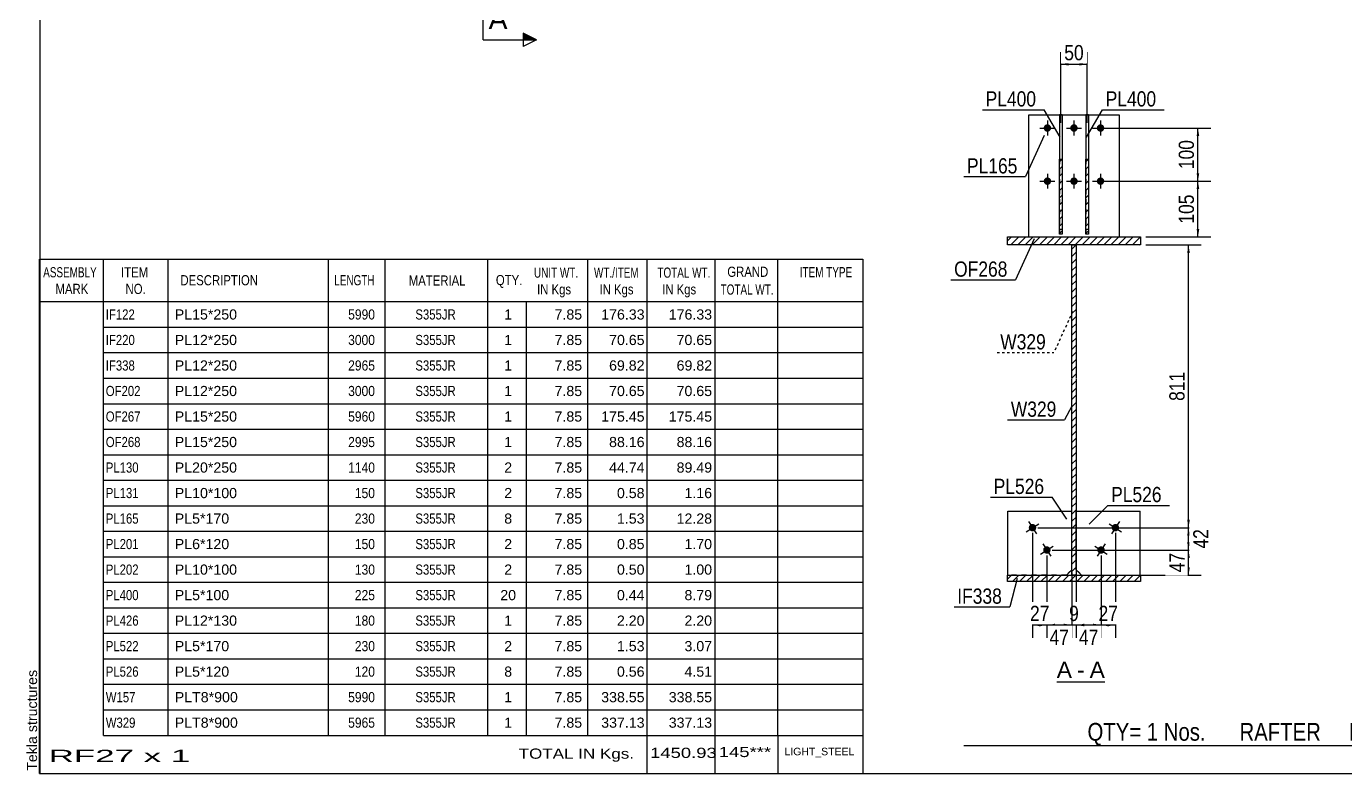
# Model space of a CAD drawing. Header units: millimetres. Extents: x 2 to 405, y 5 to 282.
# Drawn here: x 2.5 to 250.7, y 5 to 145.6 of the extents above; entities that cross this region are included whole.
import ezdxf

# ---------------------------------------------------------------- set-up
doc = ezdxf.new("R2010")
doc.units = ezdxf.units.MM
doc.linetypes.add('DXK_LINE_DOT1', pattern=[1.8814, 0.9407, -0.9407])
doc.linetypes.add('DXK_LINE_DOT4', pattern=[0.9408, 0.4704, -0.4704])
doc.styles.add('Arial', font='ARIAL.TTF', dxfattribs={"height": 0.2})
doc.styles.add('Arial Narrow', font='ARIALN.TTF', dxfattribs={"height": 0.2})

# ---------------------------------------------------------------- blocks, each defined once
blk = doc.blocks.new('Unknown-623472925-1210')
at = {"color": 5, "linetype": 'Continuous'}
for p, q in [((5, 282), (5, 5)), ((5, 5), (405, 5))]:
    blk.add_line(p, q, dxfattribs=at)
at = {"color": 174, "linetype": 'Continuous', "style": 'Arial'}
blk.add_text('Tekla structures', height=1.9102, rotation=90, dxfattribs=at).set_placement((4.5, 5.5))
blk = doc.blocks.new('Unknown-623472925-15 - 1231')
at = {"color": 7, "linetype": 'Continuous'}
blk.add_line((196.39, 22.23), (205.42, 22.23), dxfattribs=at)
at = {"color": 0, "linetype": 'Continuous'}
blk.add_wipeout([(199.24, 22.98), (199.24, 26.18), (196.39, 26.18), (196.39, 22.98)], dxfattribs=at)
blk.add_wipeout([(201.62, 22.98), (201.62, 26.18), (200.2, 26.18), (200.2, 22.98)], dxfattribs=at)
at = {"color": 96, "linetype": 'Continuous', "style": 'Arial'}
blk.add_text('A', height=3.06, dxfattribs=at).set_placement((196.39, 22.98))
at = {"color": 0, "linetype": 'Continuous'}
blk.add_wipeout([(205.42, 22.98), (205.42, 26.18), (202.58, 26.18), (202.58, 22.98)], dxfattribs=at)
at = {"color": 96, "linetype": 'Continuous', "style": 'Arial'}
for s, p in [('A', (202.58, 22.98)), ('-', (200.2, 22.98))]:
    blk.add_text(s, height=3.06, dxfattribs=at).set_placement(p)
blk = doc.blocks.new('Part-623472925-1332 - 1231')
at = {"color": 2, "linetype": 'Continuous'}
for p, q in [((191.13, 105.93), (191.13, 128.93)), ((191.13, 128.93), (208.13, 128.93)), ((208.13, 128.93), (208.13, 105.93))]:
    blk.add_line(p, q, dxfattribs=at)
at = {"color": 7, "linetype": 'DXK_LINE_DOT1'}
for p, q in [((191.13, 128.93), (208.13, 128.93)), ((191.13, 105.93), (191.13, 105.93)), ((191.13, 105.93), (191.13, 105.93)), ((191.13, 105.93), (208.13, 105.93)), ((208.13, 105.93), (208.13, 105.93)), ((208.13, 105.93), (208.13, 105.93))]:
    blk.add_line(p, q, dxfattribs=at)
blk = doc.blocks.new('Part-623472925-1259 - 1231')
at = {"linetype": 'Continuous'}
h = blk.add_hatch(dxfattribs=at)
h.set_pattern_fill('', scale=0.3, style=0, pattern_type=0)
h.set_pattern_definition([(45, (200.0253, 104.4293), (-0.673519, 0.673519), [])])
h.paths.add_polyline_path([(200.03, 42.3), (200.03, 104.43), (199.23, 104.43), (199.23, 42.3)])
at = {"color": 2, "linetype": 'Continuous'}
for p, q in [((199.23, 79.43), (199.23, 104.43)), ((199.23, 104.43), (200.03, 104.43)), ((200.03, 104.43), (200.03, 79.43)), ((199.23, 42.3), (199.23, 79.33)), ((200.03, 79.33), (200.03, 42.3)), ((200.03, 42.3), (199.23, 42.3))]:
    blk.add_line(p, q, dxfattribs=at)
blk = doc.blocks.new('Bolt-623472925-6006 - 1231')
at = {"linetype": 'Continuous'}
for points in [[(208.01, 50.86), (207.92, 50.75), (207.81, 50.65), (207.68, 50.59), (207.54, 50.55), (207.39, 50.54), (207.25, 50.56), (207.11, 50.61), (206.99, 50.69), (206.88, 50.79), (206.8, 50.92), (206.75, 51.05), (206.73, 51.2), (206.73, 51.34), (206.77, 51.48), (206.84, 51.62), (206.93, 51.73), (207.04, 51.82), (207.17, 51.89), (207.31, 51.93), (207.46, 51.94), (207.6, 51.91), (207.74, 51.86), (207.86, 51.78), (207.97, 51.68), (208.05, 51.56), (208.1, 51.42), (208.12, 51.28), (208.12, 51.13), (208.08, 50.99)], [(205.31, 46.65), (205.22, 46.54), (205.11, 46.44), (204.98, 46.38), (204.84, 46.34), (204.69, 46.33), (204.55, 46.35), (204.41, 46.4), (204.29, 46.48), (204.18, 46.59), (204.1, 46.71), (204.05, 46.84), (204.03, 46.99), (204.03, 47.13), (204.07, 47.28), (204.14, 47.41), (204.23, 47.52), (204.34, 47.61), (204.47, 47.68), (204.61, 47.72), (204.76, 47.73), (204.9, 47.71), (205.04, 47.65), (205.16, 47.58), (205.27, 47.47), (205.35, 47.35), (205.4, 47.21), (205.42, 47.07), (205.42, 46.92), (205.38, 46.78)]]:
    blk.add_hatch(color=3, dxfattribs=at).paths.add_polyline_path(points)
at = {"color": 3, "linetype": 'Continuous'}
for p, q in [((208.18, 52.42), (206.67, 50.06)), ((206.25, 51.99), (208.6, 50.48)), ((203.55, 47.79), (205.9, 46.27)), ((205.48, 48.21), (203.97, 45.85))]:
    blk.add_line(p, q, dxfattribs=at)
blk = doc.blocks.new('Part-623472925-1258 - 1231')
at = {"linetype": 'Continuous'}
h = blk.add_hatch(dxfattribs=at)
h.set_pattern_fill('', scale=0.3, style=0, pattern_type=0)
h.set_pattern_definition([(45, (212.1253, 105.9293), (-0.67352, 0.67352), [])])
h.paths.add_polyline_path([(212.13, 104.43), (212.13, 105.93), (187.13, 105.93), (187.13, 104.43)])
at = {"color": 2, "linetype": 'Continuous'}
for p, q in [((187.13, 104.43), (187.13, 105.93)), ((187.13, 105.93), (212.13, 105.93)), ((212.13, 104.43), (187.13, 104.43)), ((212.13, 105.93), (212.13, 104.43))]:
    blk.add_line(p, q, dxfattribs=at)
blk = doc.blocks.new('Part-623472925-1262 - 1231')
at = {"linetype": 'Continuous'}
h = blk.add_hatch(dxfattribs=at)
h.set_pattern_fill('', scale=0.3, style=0, pattern_type=0)
h.set_pattern_definition([(45, (212.1253, 42.2992), (-0.67352, 0.67352), [])])
h.paths.add_polyline_path([(212.13, 41.1), (212.13, 42.3), (187.13, 42.3), (187.13, 41.1)])
at = {"color": 2, "linetype": 'Continuous'}
for p, q in [((187.13, 41.1), (187.13, 42.3)), ((187.13, 42.3), (212.13, 42.3)), ((212.13, 42.3), (212.13, 41.1)), ((212.13, 41.1), (187.13, 41.1))]:
    blk.add_line(p, q, dxfattribs=at)
blk = doc.blocks.new('Part-623472925-1334 - 1231')
at = {"linetype": 'Continuous'}
h = blk.add_hatch(dxfattribs=at)
h.set_pattern_fill('', scale=0.3, style=0, pattern_type=0)
h.set_pattern_definition([(45, (202.3753, 120.5563), (-0.67352, 0.67352), [])])
h.paths.add_polyline_path([(202.38, 106.43), (202.38, 120.56), (201.88, 120.56), (201.88, 106.43)])
at = {"color": 2, "linetype": 'Continuous'}
for p, q in [((202.38, 128.93), (201.88, 128.93)), ((201.88, 128.93), (201.88, 120.56)), ((202.38, 128.93), (202.38, 120.56)), ((201.88, 106.43), (201.88, 120.56)), ((201.88, 120.56), (202.38, 120.56)), ((202.38, 120.56), (202.38, 106.43)), ((201.88, 106.43), (201.88, 106.43)), ((202.38, 106.43), (201.88, 106.43)), ((202.38, 106.43), (202.38, 106.43))]:
    blk.add_line(p, q, dxfattribs=at)
at = {"color": 7, "linetype": 'DXK_LINE_DOT1'}
for p, q in [((201.88, 120.56), (201.88, 106.43)), ((202.38, 120.56), (202.38, 106.43)), ((201.88, 107.43), (202.38, 107.43)), ((202.38, 106.43), (201.88, 106.43))]:
    blk.add_line(p, q, dxfattribs=at)
blk = doc.blocks.new('Part-623472925-1335 - 1231')
at = {"color": 2, "linetype": 'Continuous'}
for p, q in [((200.06, 54.33), (212.06, 54.33)), ((200.06, 43.33), (200.06, 54.33)), ((212.06, 42.33), (212.06, 54.33)), ((200.06, 43.33), (201.06, 42.33)), ((201.06, 42.33), (212.06, 42.33)), ((201.06, 42.33), (201.06, 42.33))]:
    blk.add_line(p, q, dxfattribs=at)
at = {"color": 7, "linetype": 'DXK_LINE_DOT1'}
for p, q in [((200.06, 54.33), (212.06, 54.33)), ((201.06, 42.33), (200.06, 43.33)), ((201.06, 42.33), (212.06, 42.33))]:
    blk.add_line(p, q, dxfattribs=at)
blk = doc.blocks.new('Bolt-623472925-1371 - 1231')
at = {"linetype": 'Continuous'}
for points in [[(195.33, 126.43), (195.31, 126.29), (195.26, 126.15), (195.19, 126.02), (195.09, 125.91), (194.98, 125.82), (194.84, 125.76), (194.7, 125.73), (194.55, 125.73), (194.41, 125.76), (194.28, 125.82), (194.16, 125.91), (194.06, 126.02), (193.99, 126.15), (193.94, 126.29), (193.93, 126.43), (193.94, 126.58), (193.99, 126.72), (194.06, 126.84), (194.16, 126.95), (194.28, 127.04), (194.41, 127.1), (194.55, 127.13), (194.7, 127.13), (194.84, 127.1), (194.98, 127.04), (195.09, 126.95), (195.19, 126.84), (195.26, 126.72), (195.31, 126.58)], [(200.33, 126.43), (200.31, 126.29), (200.26, 126.15), (200.19, 126.02), (200.09, 125.91), (199.98, 125.82), (199.84, 125.76), (199.7, 125.73), (199.55, 125.73), (199.41, 125.76), (199.28, 125.82), (199.16, 125.91), (199.06, 126.02), (198.99, 126.15), (198.94, 126.29), (198.93, 126.43), (198.94, 126.58), (198.99, 126.72), (199.06, 126.84), (199.16, 126.95), (199.28, 127.04), (199.41, 127.1), (199.55, 127.13), (199.7, 127.13), (199.84, 127.1), (199.98, 127.04), (200.09, 126.95), (200.19, 126.84), (200.26, 126.72), (200.31, 126.58)], [(205.33, 126.43), (205.31, 126.29), (205.26, 126.15), (205.19, 126.02), (205.09, 125.91), (204.98, 125.82), (204.84, 125.76), (204.7, 125.73), (204.55, 125.73), (204.41, 125.76), (204.28, 125.82), (204.16, 125.91), (204.06, 126.02), (203.99, 126.15), (203.94, 126.29), (203.93, 126.43), (203.94, 126.58), (203.99, 126.72), (204.06, 126.84), (204.16, 126.95), (204.28, 127.04), (204.41, 127.1), (204.55, 127.13), (204.7, 127.13), (204.84, 127.1), (204.98, 127.04), (205.09, 126.95), (205.19, 126.84), (205.26, 126.72), (205.31, 126.58)], [(195.33, 116.43), (195.31, 116.29), (195.26, 116.15), (195.19, 116.02), (195.09, 115.91), (194.98, 115.82), (194.84, 115.76), (194.7, 115.73), (194.55, 115.73), (194.41, 115.76), (194.28, 115.82), (194.16, 115.91), (194.06, 116.02), (193.99, 116.15), (193.94, 116.29), (193.93, 116.43), (193.94, 116.58), (193.99, 116.72), (194.06, 116.84), (194.16, 116.95), (194.28, 117.04), (194.41, 117.1), (194.55, 117.13), (194.7, 117.13), (194.84, 117.1), (194.98, 117.04), (195.09, 116.95), (195.19, 116.84), (195.26, 116.72), (195.31, 116.58)], [(200.33, 116.43), (200.31, 116.29), (200.26, 116.15), (200.19, 116.02), (200.09, 115.91), (199.98, 115.82), (199.84, 115.76), (199.7, 115.73), (199.55, 115.73), (199.41, 115.76), (199.28, 115.82), (199.16, 115.91), (199.06, 116.02), (198.99, 116.15), (198.94, 116.29), (198.93, 116.43), (198.94, 116.58), (198.99, 116.72), (199.06, 116.84), (199.16, 116.95), (199.28, 117.04), (199.41, 117.1), (199.55, 117.13), (199.7, 117.13), (199.84, 117.1), (199.98, 117.04), (200.09, 116.95), (200.19, 116.84), (200.26, 116.72), (200.31, 116.58)], [(205.33, 116.43), (205.31, 116.29), (205.26, 116.15), (205.19, 116.02), (205.09, 115.91), (204.98, 115.82), (204.84, 115.76), (204.7, 115.73), (204.55, 115.73), (204.41, 115.76), (204.28, 115.82), (204.16, 115.91), (204.06, 116.02), (203.99, 116.15), (203.94, 116.29), (203.93, 116.43), (203.94, 116.58), (203.99, 116.72), (204.06, 116.84), (204.16, 116.95), (204.28, 117.04), (204.41, 117.1), (204.55, 117.13), (204.7, 117.13), (204.84, 117.1), (204.98, 117.04), (205.09, 116.95), (205.19, 116.84), (205.26, 116.72), (205.31, 116.58)]]:
    blk.add_hatch(color=3, dxfattribs=at).paths.add_polyline_path(points)
at = {"color": 3, "linetype": 'Continuous'}
for p, q in [((194.63, 127.83), (194.63, 125.03)), ((199.63, 127.83), (199.63, 125.03)), ((204.63, 127.83), (204.63, 125.03)), ((193.23, 126.43), (196.03, 126.43)), ((198.23, 126.43), (201.03, 126.43)), ((203.23, 126.43), (206.03, 126.43)), ((194.63, 117.83), (194.63, 115.03)), ((199.63, 117.83), (199.63, 115.03)), ((204.63, 117.83), (204.63, 115.03)), ((193.23, 116.43), (196.03, 116.43)), ((198.23, 116.43), (201.03, 116.43)), ((203.23, 116.43), (206.03, 116.43))]:
    blk.add_line(p, q, dxfattribs=at)
blk = doc.blocks.new('Part-623472925-5996 - 1231')
at = {"linetype": 'Continuous'}
h = blk.add_hatch(dxfattribs=at)
h.set_pattern_fill('', scale=0.3, style=0, pattern_type=0)
h.set_pattern_definition([(45, (197.3753, 120.5563), (-0.67352, 0.67352), [])])
h.paths.add_polyline_path([(197.38, 106.43), (197.38, 120.56), (196.88, 120.56), (196.88, 106.43)])
at = {"color": 2, "linetype": 'Continuous'}
for p, q in [((197.38, 128.93), (196.88, 128.93)), ((196.88, 128.93), (196.88, 120.56)), ((197.38, 128.93), (197.38, 120.56)), ((196.88, 106.43), (196.88, 120.56)), ((196.88, 120.56), (197.38, 120.56)), ((197.38, 120.56), (197.38, 106.43)), ((196.88, 106.43), (196.88, 106.43)), ((197.38, 106.43), (196.88, 106.43)), ((197.38, 106.43), (197.38, 106.43))]:
    blk.add_line(p, q, dxfattribs=at)
at = {"color": 7, "linetype": 'DXK_LINE_DOT1'}
for p, q in [((196.88, 120.56), (196.88, 106.43)), ((197.38, 120.56), (197.38, 106.43)), ((196.88, 107.43), (197.38, 107.43)), ((197.38, 106.43), (196.88, 106.43))]:
    blk.add_line(p, q, dxfattribs=at)
blk = doc.blocks.new('Part-623472925-5984 - 1231')
at = {"color": 2, "linetype": 'Continuous'}
for p, q in [((187.2, 54.33), (199.2, 54.33)), ((187.2, 42.33), (187.2, 54.33)), ((199.2, 43.33), (199.2, 54.33)), ((187.2, 42.33), (198.2, 42.33)), ((198.2, 42.33), (199.2, 43.33)), ((198.2, 42.33), (198.2, 42.33))]:
    blk.add_line(p, q, dxfattribs=at)
at = {"color": 7, "linetype": 'DXK_LINE_DOT1'}
for p, q in [((187.2, 54.33), (199.2, 54.33)), ((198.2, 42.33), (187.2, 42.33)), ((198.2, 42.33), (199.2, 43.33))]:
    blk.add_line(p, q, dxfattribs=at)
blk = doc.blocks.new('Bolt-623472925-6018 - 1231')
at = {"linetype": 'Continuous'}
for points in [[(192.41, 51.62), (192.48, 51.48), (192.52, 51.34), (192.52, 51.2), (192.5, 51.05), (192.45, 50.92), (192.37, 50.79), (192.26, 50.69), (192.14, 50.61), (192, 50.56), (191.86, 50.54), (191.71, 50.55), (191.57, 50.59), (191.44, 50.65), (191.33, 50.75), (191.24, 50.86), (191.17, 50.99), (191.13, 51.13), (191.13, 51.28), (191.15, 51.42), (191.2, 51.56), (191.28, 51.68), (191.39, 51.78), (191.51, 51.86), (191.65, 51.91), (191.79, 51.94), (191.94, 51.93), (192.08, 51.89), (192.21, 51.82), (192.32, 51.73)], [(195.11, 47.41), (195.18, 47.28), (195.22, 47.13), (195.22, 46.99), (195.2, 46.84), (195.15, 46.71), (195.07, 46.59), (194.96, 46.48), (194.84, 46.4), (194.7, 46.35), (194.56, 46.33), (194.41, 46.34), (194.27, 46.38), (194.14, 46.44), (194.03, 46.54), (193.94, 46.65), (193.87, 46.78), (193.83, 46.92), (193.83, 47.07), (193.85, 47.21), (193.9, 47.35), (193.98, 47.47), (194.09, 47.58), (194.21, 47.65), (194.35, 47.71), (194.49, 47.73), (194.64, 47.72), (194.78, 47.68), (194.91, 47.61), (195.02, 47.52)]]:
    blk.add_hatch(color=3, dxfattribs=at).paths.add_polyline_path(points)
at = {"color": 3, "linetype": 'Continuous'}
for p, q in [((191.07, 52.42), (192.58, 50.06)), ((190.65, 50.48), (193, 51.99)), ((193.35, 46.27), (195.7, 47.79)), ((193.77, 48.21), (195.28, 45.85))]:
    blk.add_line(p, q, dxfattribs=at)
blk = doc.blocks.new('StraightDimension-623472925-5060 - 1231')
at = {"linetype": 'Continuous'}
for points in [[(222.7, 114.93), (222.95, 116.43), (223.2, 114.93)], [(223.2, 107.43), (222.95, 105.93), (222.7, 107.43)]]:
    blk.add_hatch(color=7, dxfattribs=at).paths.add_polyline_path(points)
at = {"color": 7, "linetype": 'Continuous'}
for p, q in [((203.13, 116.43), (225.35, 116.43)), ((222.95, 105.93), (222.95, 116.43)), ((213.13, 105.93), (225.35, 105.93))]:
    blk.add_line(p, q, dxfattribs=at)
at = {"color": 0}
blk.add_wipeout([(222.8, 114.52), (218.6, 114.52), (218.6, 107.84), (222.8, 107.84)], dxfattribs=at)
at = {"color": 3, "style": 'Arial Narrow'}
blk.add_text('105', height=2.863, rotation=90.0002, dxfattribs=at).set_placement((222.2, 108.44))
blk = doc.blocks.new('StraightDimension-623472925-13084 - 1231')
at = {"linetype": 'Continuous'}
for points in [[(220.93, 45.53), (221.18, 47.03), (221.43, 45.53)], [(221.43, 43.8), (221.18, 42.3), (220.93, 43.8)]]:
    blk.add_hatch(color=7, dxfattribs=at).paths.add_polyline_path(points)
at = {"color": 7, "linetype": 'Continuous'}
for p, q in [((195.53, 47.03), (223.58, 47.03)), ((221.18, 42.3), (221.18, 47.03)), ((188.13, 42.3), (223.58, 42.3))]:
    blk.add_line(p, q, dxfattribs=at)
at = {"color": 0}
blk.add_wipeout([(221.03, 47.09), (216.83, 47.09), (216.83, 42.24), (221.03, 42.24)], dxfattribs=at)
at = {"color": 3, "style": 'Arial Narrow'}
blk.add_text('47', height=2.863, rotation=90.0002, dxfattribs=at).set_placement((220.43, 42.84))
blk = doc.blocks.new('StraightDimension-623472925-5059 - 1231')
at = {"linetype": 'Continuous'}
for points in [[(222.7, 124.93), (222.95, 126.43), (223.2, 124.93)], [(223.2, 117.93), (222.95, 116.43), (222.7, 117.93)]]:
    blk.add_hatch(color=7, dxfattribs=at).paths.add_polyline_path(points)
at = {"color": 7, "linetype": 'Continuous'}
for p, q in [((203.13, 126.43), (225.35, 126.43)), ((222.95, 116.43), (222.95, 126.43)), ((203.13, 116.43), (225.35, 116.43))]:
    blk.add_line(p, q, dxfattribs=at)
at = {"color": 0}
blk.add_wipeout([(222.8, 124.77), (218.6, 124.77), (218.6, 118.09), (222.8, 118.09)], dxfattribs=at)
at = {"color": 3, "style": 'Arial Narrow'}
blk.add_text('100', height=2.863, rotation=90.0002, dxfattribs=at).set_placement((222.2, 118.69))
blk = doc.blocks.new('StraightDimension-623472925-5080 - 1231')
at = {"linetype": 'Continuous'}
for points in [[(198.63, 138.18), (197.13, 138.43), (198.63, 138.68)], [(200.63, 138.68), (202.13, 138.43), (200.63, 138.18)]]:
    blk.add_hatch(color=7, dxfattribs=at).paths.add_polyline_path(points)
at = {"color": 7, "linetype": 'Continuous'}
for p, q in [((197.13, 127.43), (197.13, 140.68)), ((202.13, 127.43), (202.13, 140.68)), ((197.13, 138.43), (202.13, 138.43))]:
    blk.add_line(p, q, dxfattribs=at)
at = {"color": 0}
blk.add_wipeout([(202.05, 138.58), (202.05, 142.78), (197.2, 142.78), (197.2, 138.58)], dxfattribs=at)
at = {"color": 3, "style": 'Arial Narrow'}
blk.add_text('50', height=2.863, dxfattribs=at).set_placement((197.8, 139.18))
blk = doc.blocks.new('StraightDimension-623472925-13075 - 1231')
at = {"linetype": 'Continuous'}
for points in [[(206.23, 32.68), (204.73, 32.93), (206.23, 33.18)], [(205.93, 33.18), (207.43, 32.93), (205.93, 32.68)]]:
    blk.add_hatch(color=7, dxfattribs=at).paths.add_polyline_path(points)
at = {"color": 7, "linetype": 'Continuous'}
for p, q in [((207.43, 50.24), (207.43, 30.53)), ((204.73, 46.03), (204.73, 30.53)), ((204.73, 32.93), (207.43, 32.93))]:
    blk.add_line(p, q, dxfattribs=at)
at = {"color": 0}
blk.add_wipeout([(208.5, 33.08), (208.5, 37.28), (203.65, 37.28), (203.65, 33.08)], dxfattribs=at)
at = {"color": 3, "style": 'Arial Narrow'}
blk.add_text('27', height=2.863, dxfattribs=at).set_placement((204.25, 33.68))
blk = doc.blocks.new('StraightDimension-623472925-13076 - 1231')
at = {"linetype": 'Continuous'}
for points in [[(201.56, 32.68), (200.06, 32.93), (201.56, 33.18)], [(203.23, 33.18), (204.73, 32.93), (203.23, 32.68)]]:
    blk.add_hatch(color=7, dxfattribs=at).paths.add_polyline_path(points)
at = {"color": 7, "linetype": 'Continuous'}
for p, q in [((204.73, 46.03), (204.73, 30.68)), ((200.06, 42.83), (200.06, 30.68)), ((200.06, 32.93), (204.73, 32.93))]:
    blk.add_line(p, q, dxfattribs=at)
at = {"color": 0}
blk.add_wipeout([(204.82, 28.58), (204.82, 32.78), (199.96, 32.78), (199.96, 28.58)], dxfattribs=at)
at = {"color": 3, "style": 'Arial Narrow'}
blk.add_text('47', height=2.863, dxfattribs=at).set_placement((200.56, 29.18))
blk = doc.blocks.new('StraightDimension-623472925-13077 - 1231')
at = {"linetype": 'Continuous'}
for points in [[(197.7, 33.18), (199.2, 32.93), (197.7, 32.68)], [(201.56, 32.68), (200.06, 32.93), (201.56, 33.18)]]:
    blk.add_hatch(color=7, dxfattribs=at).paths.add_polyline_path(points)
at = {"color": 7, "linetype": 'Continuous'}
for p, q in [((199.2, 42.83), (199.2, 30.53)), ((200.06, 42.83), (200.06, 30.53)), ((199.2, 32.93), (200.06, 32.93))]:
    blk.add_line(p, q, dxfattribs=at)
at = {"color": 0}
blk.add_wipeout([(201.14, 33.08), (201.14, 37.28), (198.11, 37.28), (198.11, 33.08)], dxfattribs=at)
at = {"color": 3, "style": 'Arial Narrow'}
blk.add_text('9', height=2.86, dxfattribs=at).set_placement((198.71, 33.68))
blk = doc.blocks.new('StraightDimension-623472925-13078 - 1231')
at = {"linetype": 'Continuous'}
for points in [[(196.03, 32.68), (194.53, 32.93), (196.03, 33.18)], [(197.7, 33.18), (199.2, 32.93), (197.7, 32.68)]]:
    blk.add_hatch(color=7, dxfattribs=at).paths.add_polyline_path(points)
at = {"color": 7, "linetype": 'Continuous'}
for p, q in [((194.53, 46.03), (194.53, 30.68)), ((199.2, 42.83), (199.2, 30.68)), ((194.53, 32.93), (199.2, 32.93))]:
    blk.add_line(p, q, dxfattribs=at)
at = {"color": 0}
blk.add_wipeout([(199.29, 28.58), (199.29, 32.78), (194.43, 32.78), (194.43, 28.58)], dxfattribs=at)
at = {"color": 3, "style": 'Arial Narrow'}
blk.add_text('47', height=2.863, dxfattribs=at).set_placement((195.03, 29.18))
blk = doc.blocks.new('StraightDimension-623472925-13079 - 1231')
at = {"linetype": 'Continuous'}
for points in [[(193.33, 32.68), (191.83, 32.93), (193.33, 33.18)], [(193.03, 33.18), (194.53, 32.93), (193.03, 32.68)]]:
    blk.add_hatch(color=7, dxfattribs=at).paths.add_polyline_path(points)
at = {"color": 7, "linetype": 'Continuous'}
for p, q in [((191.83, 50.24), (191.83, 30.53)), ((194.53, 46.03), (194.53, 30.53)), ((191.83, 32.93), (194.53, 32.93))]:
    blk.add_line(p, q, dxfattribs=at)
at = {"color": 0}
blk.add_wipeout([(195.6, 33.08), (195.6, 37.28), (190.75, 37.28), (190.75, 33.08)], dxfattribs=at)
at = {"color": 3, "style": 'Arial Narrow'}
blk.add_text('27', height=2.863, dxfattribs=at).set_placement((191.35, 33.68))
blk = doc.blocks.new('StraightDimension-623472925-13082 - 1231')
at = {"linetype": 'Continuous'}
for points in [[(220.93, 102.93), (221.18, 104.43), (221.43, 102.93)], [(221.43, 52.74), (221.18, 51.24), (220.93, 52.74)]]:
    blk.add_hatch(color=7, dxfattribs=at).paths.add_polyline_path(points)
at = {"color": 7, "linetype": 'Continuous'}
for p, q in [((213.13, 104.43), (223.58, 104.43)), ((221.18, 51.24), (221.18, 104.43)), ((192.83, 51.24), (223.58, 51.24))]:
    blk.add_line(p, q, dxfattribs=at)
at = {"color": 0}
blk.add_wipeout([(221.03, 81.18), (216.83, 81.18), (216.83, 74.49), (221.03, 74.49)], dxfattribs=at)
at = {"color": 3, "style": 'Arial Narrow'}
blk.add_text('811', height=2.863, rotation=90.0002, dxfattribs=at).set_placement((220.43, 75.09))
blk = doc.blocks.new('StraightDimension-623472925-13083 - 1231')
at = {"linetype": 'Continuous'}
for points in [[(220.93, 49.74), (221.18, 51.24), (221.43, 49.74)], [(221.43, 48.53), (221.18, 47.03), (220.93, 48.53)]]:
    blk.add_hatch(color=7, dxfattribs=at).paths.add_polyline_path(points)
at = {"color": 7, "linetype": 'Continuous'}
for p, q in [((192.83, 51.24), (223.43, 51.24)), ((221.18, 47.03), (221.18, 51.24)), ((195.53, 47.03), (223.43, 47.03))]:
    blk.add_line(p, q, dxfattribs=at)
at = {"color": 0}
blk.add_wipeout([(225.53, 51.56), (221.33, 51.56), (221.33, 46.71), (225.53, 46.71)], dxfattribs=at)
at = {"color": 3, "style": 'Arial Narrow'}
blk.add_text('42', height=2.863, rotation=90.0002, dxfattribs=at).set_placement((224.93, 47.31))
blk = doc.blocks.new('CBS_BOM-623472925-13120')
at = {"color": 7, "linetype": 'Continuous'}
for p, q in [((4.97, 93.77), (4.97, 101.77)), ((4.97, 101.77), (159.89, 101.77)), ((16.97, 93.77), (16.97, 101.77)), ((29.16, 93.77), (29.16, 101.77)), ((59.32, 93.77), (59.32, 101.77)), ((70, 93.77), (70, 101.77)), ((89.32, 93.77), (89.32, 101.77)), ((108.12, 93.77), (108.12, 101.77)), ((119.33, 93.77), (119.33, 101.77)), ((132.12, 93.77), (132.12, 101.77)), ((143.87, 93.77), (143.87, 101.77)), ((159.89, 101.76), (159.89, 93.78)), ((4.97, 93.77), (159.89, 93.77)), ((4.97, 88.97), (4.97, 93.77)), ((16.97, 88.97), (16.97, 93.77)), ((29.16, 88.97), (29.16, 93.77)), ((59.32, 88.97), (59.32, 93.77)), ((70, 88.97), (70, 93.77)), ((89.32, 88.97), (89.32, 93.77)), ((96.58, 88.97), (96.58, 93.77)), ((108.12, 88.97), (108.12, 93.77)), ((119.33, 88.97), (119.33, 93.77)), ((132.12, 88.97), (132.12, 93.77)), ((143.89, 88.97), (143.89, 93.77)), ((159.89, 93.76), (159.89, 88.97)), ((4.97, 84.17), (4.97, 88.97)), ((16.97, 88.97), (159.89, 88.97)), ((16.97, 84.17), (16.97, 88.97)), ((29.16, 84.17), (29.16, 88.97)), ((59.32, 84.17), (59.32, 88.97)), ((70, 84.17), (70, 88.97)), ((89.32, 84.17), (89.32, 88.97)), ((96.58, 84.17), (96.58, 88.97)), ((108.12, 84.17), (108.12, 88.97)), ((119.33, 84.17), (119.33, 88.97)), ((132.12, 84.17), (132.12, 88.97)), ((143.89, 84.17), (143.89, 88.97)), ((159.89, 88.96), (159.89, 84.17)), ((4.97, 79.37), (4.97, 84.17)), ((16.97, 84.17), (159.89, 84.17)), ((16.97, 79.37), (16.97, 84.17)), ((29.16, 79.37), (29.16, 84.17)), ((59.32, 79.37), (59.32, 84.17)), ((70, 79.37), (70, 84.17)), ((89.32, 79.37), (89.32, 84.17)), ((96.58, 79.37), (96.58, 84.17)), ((108.12, 79.37), (108.12, 84.17)), ((119.33, 79.37), (119.33, 84.17)), ((132.12, 79.37), (132.12, 84.17)), ((143.89, 79.37), (143.89, 84.17)), ((159.89, 84.16), (159.89, 79.37)), ((4.97, 74.57), (4.97, 79.37)), ((16.97, 79.37), (159.89, 79.37)), ((16.97, 74.57), (16.97, 79.37)), ((29.16, 74.57), (29.16, 79.37)), ((59.32, 74.57), (59.32, 79.37)), ((70, 74.57), (70, 79.37)), ((89.32, 74.57), (89.32, 79.37)), ((96.58, 74.57), (96.58, 79.37)), ((108.12, 74.57), (108.12, 79.37)), ((119.33, 74.57), (119.33, 79.37)), ((132.12, 74.57), (132.12, 79.37)), ((143.89, 74.57), (143.89, 79.37)), ((159.89, 79.36), (159.89, 74.57)), ((4.97, 69.77), (4.97, 74.57)), ((16.97, 74.57), (159.89, 74.57)), ((16.97, 69.77), (16.97, 74.57)), ((29.16, 69.77), (29.16, 74.57)), ((59.32, 69.77), (59.32, 74.57)), ((70, 69.77), (70, 74.57)), ((89.32, 69.77), (89.32, 74.57)), ((96.58, 69.77), (96.58, 74.57)), ((108.12, 69.77), (108.12, 74.57)), ((119.33, 69.77), (119.33, 74.57)), ((132.12, 69.77), (132.12, 74.57)), ((143.89, 69.77), (143.89, 74.57)), ((159.89, 74.56), (159.89, 69.77)), ((4.97, 64.97), (4.97, 69.77)), ((16.97, 69.77), (159.89, 69.77)), ((16.97, 64.97), (16.97, 69.77)), ((29.16, 64.97), (29.16, 69.77)), ((59.32, 64.97), (59.32, 69.77)), ((70, 64.97), (70, 69.77)), ((89.32, 64.97), (89.32, 69.77)), ((96.58, 64.97), (96.58, 69.77)), ((108.12, 64.97), (108.12, 69.77)), ((119.33, 64.97), (119.33, 69.77)), ((132.12, 64.97), (132.12, 69.77)), ((143.89, 64.97), (143.89, 69.77)), ((159.89, 69.76), (159.89, 64.97)), ((4.97, 60.17), (4.97, 64.97)), ((16.97, 64.97), (159.89, 64.97)), ((16.97, 60.17), (16.97, 64.97)), ((29.16, 60.17), (29.16, 64.97)), ((59.32, 60.17), (59.32, 64.97)), ((70, 60.17), (70, 64.97)), ((89.32, 60.17), (89.32, 64.97)), ((96.58, 60.17), (96.58, 64.97)), ((108.12, 60.17), (108.12, 64.97)), ((119.33, 60.17), (119.33, 64.97)), ((132.12, 60.17), (132.12, 64.97)), ((143.89, 60.17), (143.89, 64.97)), ((159.89, 64.96), (159.89, 60.17)), ((4.97, 55.37), (4.97, 60.17)), ((16.97, 60.17), (159.89, 60.17)), ((16.97, 55.37), (16.97, 60.17)), ((29.16, 55.37), (29.16, 60.17)), ((59.32, 55.37), (59.32, 60.17)), ((70, 55.37), (70, 60.17)), ((89.32, 55.37), (89.32, 60.17)), ((96.58, 55.37), (96.58, 60.17)), ((108.12, 55.37), (108.12, 60.17)), ((119.33, 55.37), (119.33, 60.17)), ((132.12, 55.37), (132.12, 60.17)), ((143.89, 55.37), (143.89, 60.17)), ((159.89, 60.16), (159.89, 55.37)), ((4.97, 50.57), (4.97, 55.37)), ((16.97, 55.37), (159.89, 55.37)), ((16.97, 50.57), (16.97, 55.37)), ((29.16, 50.57), (29.16, 55.37)), ((59.32, 50.57), (59.32, 55.37)), ((70, 50.57), (70, 55.37)), ((89.32, 50.57), (89.32, 55.37)), ((96.58, 50.57), (96.58, 55.37)), ((108.12, 50.57), (108.12, 55.37)), ((119.33, 50.57), (119.33, 55.37)), ((132.12, 50.57), (132.12, 55.37)), ((143.89, 50.57), (143.89, 55.37)), ((159.89, 55.36), (159.89, 50.57)), ((4.97, 45.77), (4.97, 50.57)), ((16.97, 50.57), (159.89, 50.57)), ((16.97, 45.77), (16.97, 50.57)), ((29.16, 45.77), (29.16, 50.57)), ((59.32, 45.77), (59.32, 50.57)), ((70, 45.77), (70, 50.57)), ((89.32, 45.77), (89.32, 50.57)), ((96.58, 45.77), (96.58, 50.57)), ((108.12, 45.77), (108.12, 50.57)), ((119.33, 45.77), (119.33, 50.57)), ((132.12, 45.77), (132.12, 50.57)), ((143.89, 45.77), (143.89, 50.57)), ((159.89, 50.56), (159.89, 45.77)), ((4.97, 40.97), (4.97, 45.77)), ((16.97, 45.77), (159.89, 45.77)), ((16.97, 40.97), (16.97, 45.77)), ((29.16, 40.97), (29.16, 45.77)), ((59.32, 40.97), (59.32, 45.77)), ((70, 40.97), (70, 45.77)), ((89.32, 40.97), (89.32, 45.77)), ((96.58, 40.97), (96.58, 45.77)), ((108.12, 40.97), (108.12, 45.77)), ((119.33, 40.97), (119.33, 45.77)), ((132.12, 40.97), (132.12, 45.77)), ((143.89, 40.97), (143.89, 45.77)), ((159.89, 45.76), (159.89, 40.97)), ((4.97, 36.17), (4.97, 40.97)), ((16.97, 40.97), (159.89, 40.97)), ((16.97, 36.17), (16.97, 40.97)), ((29.16, 36.17), (29.16, 40.97)), ((59.32, 36.17), (59.32, 40.97)), ((70, 36.17), (70, 40.97)), ((89.32, 36.17), (89.32, 40.97)), ((96.58, 36.17), (96.58, 40.97)), ((108.12, 36.17), (108.12, 40.97)), ((119.33, 36.17), (119.33, 40.97)), ((132.12, 36.17), (132.12, 40.97)), ((143.89, 36.17), (143.89, 40.97)), ((159.89, 40.96), (159.89, 36.17)), ((4.97, 31.37), (4.97, 36.17)), ((16.97, 36.17), (159.89, 36.17)), ((16.97, 31.37), (16.97, 36.17)), ((29.16, 31.37), (29.16, 36.17)), ((59.32, 31.37), (59.32, 36.17)), ((70, 31.37), (70, 36.17)), ((89.32, 31.37), (89.32, 36.17)), ((96.58, 31.37), (96.58, 36.17)), ((108.12, 31.37), (108.12, 36.17)), ((119.33, 31.37), (119.33, 36.17)), ((132.12, 31.37), (132.12, 36.17)), ((143.89, 31.37), (143.89, 36.17)), ((159.89, 36.16), (159.89, 31.37)), ((4.97, 26.57), (4.97, 31.37)), ((16.97, 31.37), (159.89, 31.37)), ((16.97, 26.57), (16.97, 31.37)), ((29.16, 26.57), (29.16, 31.37)), ((59.32, 26.57), (59.32, 31.37)), ((70, 26.57), (70, 31.37)), ((89.32, 26.57), (89.32, 31.37)), ((96.58, 26.57), (96.58, 31.37)), ((108.12, 26.57), (108.12, 31.37)), ((119.33, 26.57), (119.33, 31.37)), ((132.12, 26.57), (132.12, 31.37)), ((143.89, 26.57), (143.89, 31.37)), ((159.89, 31.36), (159.89, 26.57)), ((4.97, 21.77), (4.97, 26.57)), ((16.97, 26.57), (159.89, 26.57)), ((16.97, 21.77), (16.97, 26.57)), ((29.16, 21.77), (29.16, 26.57)), ((59.32, 21.77), (59.32, 26.57)), ((70, 21.77), (70, 26.57)), ((89.32, 21.77), (89.32, 26.57)), ((96.58, 21.77), (96.58, 26.57)), ((108.12, 21.77), (108.12, 26.57)), ((119.33, 21.77), (119.33, 26.57)), ((132.12, 21.77), (132.12, 26.57)), ((143.89, 21.77), (143.89, 26.57)), ((159.89, 26.56), (159.89, 21.77)), ((4.97, 16.97), (4.97, 21.77)), ((16.97, 21.77), (159.89, 21.77)), ((16.97, 16.97), (16.97, 21.77)), ((29.16, 16.97), (29.16, 21.77)), ((59.32, 16.97), (59.32, 21.77)), ((70, 16.97), (70, 21.77)), ((89.32, 16.97), (89.32, 21.77)), ((96.58, 16.97), (96.58, 21.77)), ((108.12, 16.97), (108.12, 21.77)), ((119.33, 16.97), (119.33, 21.77)), ((132.12, 16.97), (132.12, 21.77)), ((143.89, 16.97), (143.89, 21.77)), ((159.89, 21.76), (159.89, 16.97)), ((4.97, 12.17), (4.97, 16.97)), ((16.97, 16.97), (159.89, 16.97)), ((16.97, 12.17), (16.97, 16.97)), ((29.16, 12.17), (29.16, 16.97)), ((59.32, 12.17), (59.32, 16.97)), ((70, 12.17), (70, 16.97)), ((89.32, 12.17), (89.32, 16.97)), ((96.58, 12.17), (96.58, 16.97)), ((108.12, 12.17), (108.12, 16.97)), ((119.33, 12.17), (119.33, 16.97)), ((132.12, 12.17), (132.12, 16.97)), ((143.89, 12.17), (143.89, 16.97)), ((159.89, 16.96), (159.89, 12.17)), ((4.97, 4.97), (4.97, 12.15)), ((16.97, 12.17), (159.89, 12.17)), ((119.33, 4.97), (119.33, 12.15)), ((132.12, 4.97), (132.12, 12.15)), ((143.93, 4.97), (143.93, 12.15)), ((159.89, 12.17), (159.89, 4.97)), ((4.97, 4.97), (159.89, 4.97))]:
    blk.add_line(p, q, dxfattribs=at)
at = {"color": 3, "linetype": 'Continuous', "style": 'Arial'}
for s, height, width, p in [('ASSEMBLY', 1.91, 0.7, (5.65, 98.34)), ('ITEM', 1.91, 0.8, (20.3, 98.34)), ('UNIT WT.', 1.91, 0.7, (98.01, 98.27)), ('WT./ITEM', 1.91, 0.7, (109.3, 98.27)), ('TOTAL WT.', 1.91, 0.7, (121.24, 98.27)), ('GRAND', 1.91, 0.8, (134.39, 98.43)), ('ITEM TYPE', 1.91, 0.7, (148.03, 98.35)), ('MARK', 1.91, 0.8, (7.97, 95.21)), ('NO.', 1.91, 0.8, (21.15, 95.21)), ('DESCRIPTION', 1.9102, 0.8, (31.48, 96.84)), ('LENGTH', 1.91, 0.7, (60.43, 96.84)), ('MATERIAL', 1.91, 0.8, (74.45, 96.79)), ('QTY.', 1.91, 0.8, (90.84, 96.87)), ('IN Kgs', 1.91, 0.8, (98.59, 95.13)), ('IN Kgs', 1.91, 0.8, (110.34, 95.13)), ('IN Kgs', 1.91, 0.8, (122.13, 95.13)), ('TOTAL WT.', 1.91, 0.7, (133.13, 95.09))]:
    blk.add_text(s, height=height, dxfattribs=dict(at, width=width)).set_placement(p)
at = {"color": 7, "linetype": 'Continuous', "style": 'Arial'}
for s, width, p in [('IF122', 0.8, (17.43, 90.4)), ('5990', 0.85, (63.04, 90.4)), ('S355JR', 0.8, (75.69, 90.4)), ('IF220', 0.8, (17.43, 85.6)), ('3000', 0.85, (63.04, 85.6)), ('S355JR', 0.8, (75.69, 85.6)), ('IF338', 0.8, (17.43, 80.8)), ('2965', 0.85, (63.04, 80.8)), ('S355JR', 0.8, (75.69, 80.8)), ('OF202', 0.8, (17.43, 76)), ('3000', 0.85, (63.04, 76)), ('S355JR', 0.8, (75.69, 76)), ('OF267', 0.8, (17.43, 71.2)), ('5960', 0.85, (63.04, 71.2)), ('S355JR', 0.8, (75.69, 71.2)), ('OF268', 0.8, (17.43, 66.4)), ('2995', 0.85, (63.04, 66.4)), ('S355JR', 0.8, (75.69, 66.4)), ('PL130', 0.8, (17.43, 61.6)), ('1140', 0.85, (63.04, 61.6)), ('S355JR', 0.8, (75.69, 61.6)), ('PL131', 0.8, (17.43, 56.8)), ('150', 0.85, (64.3, 56.8)), ('S355JR', 0.8, (75.69, 56.8)), ('PL165', 0.8, (17.43, 52)), ('230', 0.85, (64.3, 52)), ('S355JR', 0.8, (75.69, 52)), ('PL201', 0.8, (17.43, 47.2)), ('150', 0.85, (64.3, 47.2)), ('S355JR', 0.8, (75.69, 47.2)), ('PL202', 0.8, (17.43, 42.4)), ('130', 0.85, (64.3, 42.4)), ('S355JR', 0.8, (75.69, 42.4)), ('PL400', 0.8, (17.43, 37.6)), ('225', 0.85, (64.3, 37.6)), ('S355JR', 0.8, (75.69, 37.6)), ('PL426', 0.8, (17.43, 32.8)), ('180', 0.85, (64.3, 32.8)), ('S355JR', 0.8, (75.69, 32.8)), ('PL522', 0.8, (17.43, 28)), ('230', 0.85, (64.3, 28)), ('S355JR', 0.8, (75.69, 28)), ('PL526', 0.8, (17.43, 23.2)), ('120', 0.85, (64.3, 23.2)), ('S355JR', 0.8, (75.69, 23.2)), ('W157', 0.8, (17.43, 18.4)), ('5990', 0.85, (63.04, 18.4)), ('S355JR', 0.8, (75.69, 18.4)), ('W329', 0.8, (17.43, 13.6)), ('5965', 0.85, (63.04, 13.6)), ('S355JR', 0.8, (75.69, 13.6))]:
    blk.add_text(s, height=1.91, dxfattribs=dict(at, width=width)).set_placement(p)
for s, p in [('PL15*250', (30.41, 90.4)), ('1', (92.41, 90.4)), ('7.85', (101.88, 90.4)), ('176.33', (110.66, 90.4)), ('176.33', (123.37, 90.4)), ('PL12*250', (30.41, 85.6)), ('1', (92.41, 85.6)), ('7.85', (101.88, 85.6)), ('70.65', (112.14, 85.6)), ('70.65', (124.85, 85.6)), ('PL12*250', (30.41, 80.8)), ('1', (92.41, 80.8)), ('7.85', (101.88, 80.8)), ('69.82', (112.14, 80.8)), ('69.82', (124.85, 80.8)), ('PL12*250', (30.41, 76)), ('1', (92.41, 76)), ('7.85', (101.88, 76)), ('70.65', (112.14, 76)), ('70.65', (124.85, 76)), ('PL15*250', (30.41, 71.2)), ('1', (92.41, 71.2)), ('7.85', (101.88, 71.2)), ('175.45', (110.66, 71.2)), ('175.45', (123.37, 71.2)), ('PL15*250', (30.41, 66.4)), ('1', (92.41, 66.4)), ('7.85', (101.88, 66.4)), ('88.16', (112.14, 66.4)), ('88.16', (124.85, 66.4)), ('PL20*250', (30.41, 61.6)), ('2', (92.41, 61.6)), ('7.85', (101.88, 61.6)), ('44.74', (112.14, 61.6)), ('89.49', (124.85, 61.6)), ('PL10*100', (30.41, 56.8)), ('2', (92.41, 56.8)), ('7.85', (101.88, 56.8)), ('0.58', (113.62, 56.8)), ('1.16', (126.33, 56.8)), ('PL5*170', (30.41, 52)), ('8', (92.41, 52)), ('7.85', (101.88, 52)), ('1.53', (113.62, 52)), ('12.28', (124.85, 52)), ('PL6*120', (30.41, 47.2)), ('2', (92.41, 47.2)), ('7.85', (101.88, 47.2)), ('0.85', (113.62, 47.2)), ('1.70', (126.33, 47.2)), ('PL10*100', (30.41, 42.4)), ('2', (92.41, 42.4)), ('7.85', (101.88, 42.4)), ('0.50', (113.62, 42.4)), ('1.00', (126.33, 42.4)), ('PL5*100', (30.41, 37.6)), ('20', (91.67, 37.6)), ('7.85', (101.88, 37.6)), ('0.44', (113.62, 37.6)), ('8.79', (126.33, 37.6)), ('PL12*130', (30.41, 32.8)), ('1', (92.41, 32.8)), ('7.85', (101.88, 32.8)), ('2.20', (113.62, 32.8)), ('2.20', (126.33, 32.8)), ('PL5*170', (30.41, 28)), ('2', (92.41, 28)), ('7.85', (101.88, 28)), ('1.53', (113.62, 28)), ('3.07', (126.33, 28)), ('PL5*120', (30.41, 23.2)), ('8', (92.41, 23.2)), ('7.85', (101.88, 23.2)), ('0.56', (113.62, 23.2)), ('4.51', (126.33, 23.2)), ('PLT8*900', (30.41, 18.4)), ('1', (92.41, 18.4)), ('7.85', (101.88, 18.4)), ('338.55', (110.66, 18.4)), ('338.55', (123.37, 18.4)), ('PLT8*900', (30.41, 13.6)), ('1', (92.41, 13.6)), ('7.85', (101.88, 13.6)), ('337.13', (110.66, 13.6)), ('337.13', (123.37, 13.6))]:
    blk.add_text(s, height=1.91, dxfattribs=at).set_placement(p)
at = {"color": 6, "linetype": 'Continuous', "style": 'Arial'}
for s, height, width, p in [('145***', 1.91, 1.3, (132.79, 8.08)), ('RF27 x 1', 2.292, 2.05, (6.69, 7.16)), ('TOTAL IN Kgs.', 1.9102, 1.2, (95.13, 7.77)), ('1450.93', 1.91, 1.3, (119.86, 7.92))]:
    blk.add_text(s, height=height, dxfattribs=dict(at, width=width)).set_placement(p)
blk.add_text('LIGHT_STEEL', height=1.4135, dxfattribs=at).set_placement((145.14, 8.42))
blk = doc.blocks.new('CBS_CALLOFF-623472925-13121')
at = {"color": 7, "linetype": 'Continuous'}
blk.add_line((178.88, 10.27), (295.11, 10.25), dxfattribs=at)
at = {"color": 3, "linetype": 'Continuous', "style": 'Arial Narrow'}
blk.add_text('QTY= 1 Nos.      RAFTER     MKD : RF27', height=3.3405, dxfattribs=at).set_placement((202.17, 11.16))
blk = doc.blocks.new('SectionMark-623472925-2404 - 1485')
at = {"linetype": 'Continuous'}
for points in [[(95.97, 265.54), (95.97, 266.79), (98.47, 266.79)], [(95.97, 143.04), (95.97, 144.29), (98.47, 143.04)]]:
    blk.add_hatch(color=30, dxfattribs=at).paths.add_polyline_path(points)
at = {"color": 30, "linetype": 'Continuous'}
for p, q in [((88.47, 266.79), (98.47, 266.79)), ((95.97, 265.54), (95.97, 268.04)), ((95.97, 268.04), (98.47, 266.79)), ((98.47, 266.79), (95.97, 265.54)), ((98.47, 143.04), (95.97, 144.29)), ((95.97, 144.29), (95.97, 141.79)), ((88.47, 143.04), (98.47, 143.04)), ((98.47, 143.04), (95.97, 141.79))]:
    blk.add_line(p, q, dxfattribs=at)
at = {"color": 0, "linetype": 'Continuous'}
for points in [[(93.03, 260.79), (93.03, 264.79), (89.47, 264.79), (89.47, 260.79)], [(93.03, 145.04), (93.03, 149.04), (89.47, 149.04), (89.47, 145.04)]]:
    blk.add_wipeout(points, dxfattribs=at)
at = {"color": 30, "linetype": 'Continuous'}
for p, q in [((88.47, 266.79), (88.47, 256.79)), ((88.47, 143.04), (88.47, 153.04))]:
    blk.add_line(p, q, dxfattribs=at)
at = {"color": 96, "linetype": 'Continuous', "style": 'Arial'}
for p in [(89.47, 260.79), (89.47, 145.04)]:
    blk.add_text('A', height=3.82, dxfattribs=at).set_placement(p)
blk = doc.blocks.new('Mark-623472925-4874 - 1231')
at = {"color": 7, "linetype": 'Continuous'}
blk.add_line((194.02, 125.02), (190.49, 117.28), dxfattribs=at)
at = {"color": 0}
blk.add_wipeout([(188.99, 117.88), (188.99, 120.88), (179.49, 120.88), (179.49, 117.88)], dxfattribs=at)
blk.add_wipeout([(188.99, 117.88), (188.99, 120.88), (179.49, 120.88), (179.49, 117.88)], dxfattribs=at)
at = {"color": 7, "linetype": 'Continuous'}
blk.add_line((178.89, 117.28), (190.49, 117.28), dxfattribs=at)
at = {"color": 3, "style": 'Arial Narrow'}
blk.add_text('PL165', height=2.863, dxfattribs=at).set_placement((179.49, 117.88))
blk = doc.blocks.new('Mark-623472925-2470 - 1231')
at = {"color": 7, "linetype": 'DXK_LINE_DOT4'}
blk.add_line((199.37, 91.9), (195.84, 84.17), dxfattribs=at)
at = {"color": 0}
blk.add_wipeout([(194.34, 84.77), (194.34, 87.77), (185.75, 87.77), (185.75, 84.77)], dxfattribs=at)
blk.add_wipeout([(194.34, 84.77), (194.34, 87.77), (185.75, 87.77), (185.75, 84.77)], dxfattribs=at)
at = {"color": 7, "linetype": 'DXK_LINE_DOT4'}
blk.add_line((185.15, 84.17), (195.84, 84.17), dxfattribs=at)
at = {"color": 3, "style": 'Arial Narrow'}
blk.add_text('W329', height=2.863, dxfattribs=at).set_placement((185.75, 84.77))
blk = doc.blocks.new('Mark-623472925-4868 - 1231')
at = {"color": 7, "linetype": 'Continuous'}
blk.add_line((192.15, 105.6), (188.62, 97.86), dxfattribs=at)
at = {"color": 0}
blk.add_wipeout([(187.12, 98.46), (187.12, 101.46), (177.07, 101.46), (177.07, 98.46)], dxfattribs=at)
blk.add_wipeout([(187.12, 98.46), (187.12, 101.46), (177.07, 101.46), (177.07, 98.46)], dxfattribs=at)
at = {"color": 7, "linetype": 'Continuous'}
blk.add_line((176.47, 97.86), (188.62, 97.86), dxfattribs=at)
at = {"color": 3, "style": 'Arial Narrow'}
blk.add_text('OF268', height=2.863, dxfattribs=at).set_placement((177.07, 98.46))
blk = doc.blocks.new('Mark-623472925-4871 - 1231')
at = {"color": 7, "linetype": 'Continuous'}
blk.add_line((188.96, 41.7), (187.57, 36.33), dxfattribs=at)
at = {"color": 0}
blk.add_wipeout([(186.07, 36.93), (186.07, 39.93), (177.66, 39.93), (177.66, 36.93)], dxfattribs=at)
blk.add_wipeout([(186.07, 36.93), (186.07, 39.93), (177.66, 39.93), (177.66, 36.93)], dxfattribs=at)
at = {"color": 7, "linetype": 'Continuous'}
blk.add_line((177.06, 36.33), (187.57, 36.33), dxfattribs=at)
at = {"color": 3, "style": 'Arial Narrow'}
blk.add_text('IF338', height=2.863, dxfattribs=at).set_placement((177.66, 36.93))
blk = doc.blocks.new('Mark-623472925-4877 - 1231')
at = {"color": 0}
blk.add_wipeout([(215.1, 130.48), (215.1, 133.48), (205.6, 133.48), (205.6, 130.48)], dxfattribs=at)
blk.add_wipeout([(215.1, 130.48), (215.1, 133.48), (205.6, 133.48), (205.6, 130.48)], dxfattribs=at)
at = {"color": 7, "linetype": 'Continuous'}
for p, q in [((202, 124.69), (205, 129.88)), ((205, 129.88), (216.6, 129.88))]:
    blk.add_line(p, q, dxfattribs=at)
at = {"color": 3, "style": 'Arial Narrow'}
blk.add_text('PL400', height=2.863, dxfattribs=at).set_placement((205.6, 130.48))
blk = doc.blocks.new('Mark-623472925-4880 - 1231')
at = {"color": 0}
blk.add_wipeout([(216.12, 56.04), (216.12, 59.04), (206.62, 59.04), (206.62, 56.04)], dxfattribs=at)
blk.add_wipeout([(216.12, 56.04), (216.12, 59.04), (206.62, 59.04), (206.62, 56.04)], dxfattribs=at)
at = {"color": 7, "linetype": 'Continuous'}
for p, q in [((202.48, 51.9), (206.02, 55.44)), ((206.02, 55.44), (217.62, 55.44))]:
    blk.add_line(p, q, dxfattribs=at)
at = {"color": 3, "style": 'Arial Narrow'}
blk.add_text('PL526', height=2.863, dxfattribs=at).set_placement((206.62, 56.04))
blk = doc.blocks.new('Mark-623472925-6174 - 1231')
at = {"color": 7, "linetype": 'Continuous'}
blk.add_line((198.27, 52.84), (195.53, 56.98), dxfattribs=at)
at = {"color": 0}
blk.add_wipeout([(194.03, 57.58), (194.03, 60.58), (184.52, 60.58), (184.52, 57.58)], dxfattribs=at)
blk.add_wipeout([(194.03, 57.58), (194.03, 60.58), (184.52, 60.58), (184.52, 57.58)], dxfattribs=at)
at = {"color": 7, "linetype": 'Continuous'}
blk.add_line((183.92, 56.98), (195.53, 56.98), dxfattribs=at)
at = {"color": 3, "style": 'Arial Narrow'}
blk.add_text('PL526', height=2.863, dxfattribs=at).set_placement((184.52, 57.58))
blk = doc.blocks.new('Mark-623472925-6177 - 1231')
at = {"color": 7, "linetype": 'Continuous'}
blk.add_line((197, 124.69), (194, 129.88), dxfattribs=at)
at = {"color": 0}
blk.add_wipeout([(192.5, 130.48), (192.5, 133.48), (183, 133.48), (183, 130.48)], dxfattribs=at)
blk.add_wipeout([(192.5, 130.48), (192.5, 133.48), (183, 133.48), (183, 130.48)], dxfattribs=at)
at = {"color": 7, "linetype": 'Continuous'}
blk.add_line((182.4, 129.88), (194, 129.88), dxfattribs=at)
at = {"color": 3, "style": 'Arial Narrow'}
blk.add_text('PL400', height=2.863, dxfattribs=at).set_placement((183, 130.48))
blk = doc.blocks.new('Mark-623472925-13001 - 1231')
at = {"color": 7, "linetype": 'Continuous'}
blk.add_line((199.23, 74.09), (197.83, 71.51), dxfattribs=at)
at = {"color": 0}
blk.add_wipeout([(196.33, 72.11), (196.33, 75.11), (187.74, 75.11), (187.74, 72.11)], dxfattribs=at)
blk.add_wipeout([(196.33, 72.11), (196.33, 75.11), (187.74, 75.11), (187.74, 72.11)], dxfattribs=at)
at = {"color": 7, "linetype": 'Continuous'}
blk.add_line((187.14, 71.51), (197.83, 71.51), dxfattribs=at)
at = {"color": 3, "style": 'Arial Narrow'}
blk.add_text('W329', height=2.863, dxfattribs=at).set_placement((187.74, 72.11))

msp = doc.modelspace()

# ---------------------------------------------------------------- block references
for name in ['Unknown-623472925-1210', 'Part-623472925-1332 - 1231', 'Bolt-623472925-1371 - 1231', 'Part-623472925-5996 - 1231', 'Part-623472925-1334 - 1231', 'Part-623472925-1258 - 1231', 'Part-623472925-1259 - 1231', 'CBS_BOM-623472925-13120', 'Part-623472925-5984 - 1231', 'Bolt-623472925-6018 - 1231', 'Part-623472925-1335 - 1231', 'Bolt-623472925-6006 - 1231', 'Part-623472925-1262 - 1231', 'CBS_CALLOFF-623472925-13121']:
    msp.add_blockref(name, (0, 0))

# ---------------------------------------------------------------- next in the draw order: block references
for name in ['SectionMark-623472925-2404 - 1485', 'Mark-623472925-4874 - 1231', 'StraightDimension-623472925-5060 - 1231', 'StraightDimension-623472925-13084 - 1231', 'Unknown-623472925-15 - 1231']:
    msp.add_blockref(name, (0, 0))

# ---------------------------------------------------------------- next in the draw order: block references
for name in ['StraightDimension-623472925-5059 - 1231', 'StraightDimension-623472925-13075 - 1231', 'Mark-623472925-4871 - 1231']:
    msp.add_blockref(name, (0, 0))

# ---------------------------------------------------------------- next in the draw order: block references
for name in ['StraightDimension-623472925-5080 - 1231', 'StraightDimension-623472925-13076 - 1231']:
    msp.add_blockref(name, (0, 0))

# ---------------------------------------------------------------- next in the draw order: block references
for name in ['Mark-623472925-6177 - 1231', 'Mark-623472925-4877 - 1231', 'StraightDimension-623472925-13077 - 1231']:
    msp.add_blockref(name, (0, 0))

# ---------------------------------------------------------------- next in the draw order: block references
msp.add_blockref('StraightDimension-623472925-13078 - 1231', (0, 0))

# ---------------------------------------------------------------- next in the draw order: block references
msp.add_blockref('StraightDimension-623472925-13079 - 1231', (0, 0))

# ---------------------------------------------------------------- next in the draw order: block references
msp.add_blockref('StraightDimension-623472925-13082 - 1231', (0, 0))

# ---------------------------------------------------------------- next in the draw order: block references
for name in ['Mark-623472925-4868 - 1231', 'Mark-623472925-2470 - 1231', 'Mark-623472925-13001 - 1231', 'Mark-623472925-6174 - 1231', 'StraightDimension-623472925-13083 - 1231']:
    msp.add_blockref(name, (0, 0))

# ---------------------------------------------------------------- next in the draw order: block references
msp.add_blockref('Mark-623472925-4880 - 1231', (0, 0))

doc.saveas('drawing.dxf')
